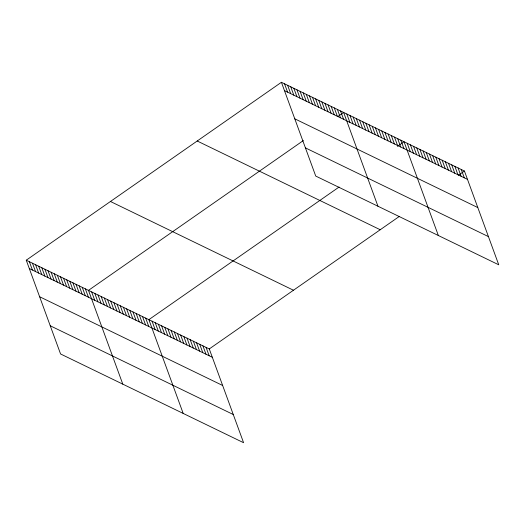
<?xml version="1.0" encoding="UTF-8"?>
<svg xmlns="http://www.w3.org/2000/svg" width="525" height="525" viewBox="0 0 525 525"><rect width="100%" height="100%" fill="white"/><g stroke="black" fill="none" stroke-linecap="round" stroke-linejoin="round"><path stroke-width="0.79" d="M26.25 260.197L209.272 348.941L243.587 442.713L60.565 353.968L26.25 260.197L281.413 82.287L464.435 171.032L498.75 264.803L315.728 176.059L281.413 82.287M303.345 140.556L88.476 290.371L122.791 384.142M337.627 116.655L343.639 112.462L377.954 206.233M339.078 187.038L148.87 319.653L183.186 413.424M397.425 146.363L404.04 141.75L438.355 235.522M209.272 348.941L399.479 216.32M458.417 175.225L464.435 171.032M284.471 90.641L467.493 179.379M294.787 118.827L477.809 207.572M305.412 147.873L488.434 236.618M197.21 141.002L380.231 229.74M110.453 201.488L293.475 290.233M29.308 268.544L212.323 357.289M39.624 296.737L222.639 385.481M50.249 325.776L233.271 414.52M461.258 169.49L464.31 177.844M458.076 167.947L461.134 176.302M454.899 166.412L457.951 174.759M451.717 164.87L454.775 173.217M448.54 163.327L451.598 171.675M445.364 161.785L448.416 170.133M442.181 160.243L445.239 168.591M439.005 158.701L442.063 167.055M435.829 157.159L438.88 165.513M432.646 155.617L435.704 163.971M429.47 154.081L432.521 162.428M426.287 152.539L429.345 160.886M423.111 150.997L426.169 159.344M419.934 149.454L422.986 157.802M416.752 147.912L419.81 156.26M413.575 146.37L416.627 154.724M410.392 144.828L413.451 153.182M407.216 143.292L410.274 151.64M400.857 140.208L403.915 148.555M397.681 138.666L400.739 147.013M394.505 137.123L397.556 145.471M391.322 135.581L394.38 143.929M388.146 134.039L391.197 142.393M384.963 132.497L388.021 140.851M381.787 130.961L384.845 139.309M378.61 129.419L381.662 137.767M375.428 127.877L378.486 136.224M372.251 126.335L375.303 134.682M369.068 124.793L372.127 133.14M365.892 123.25L368.95 131.604M362.716 121.708L365.767 130.062M359.533 120.166L362.591 128.52M356.357 118.63L359.415 126.978M353.181 117.088L356.232 125.436M349.998 115.546L353.056 123.893M346.822 114.004L349.873 122.351M340.528 110.952L343.586 119.306M337.417 109.443L340.476 117.797M334.307 107.933L337.365 116.287M331.196 106.431L334.254 114.778M328.086 104.921L331.137 113.269M324.975 103.412L328.027 111.759M321.864 101.903L324.916 110.25M318.754 100.393L321.805 108.741M315.637 98.884L318.695 107.231M312.526 97.374L315.584 105.728M309.415 95.865L312.473 104.219M306.305 94.356L309.363 102.71M303.194 92.853L306.252 101.2M300.083 91.343L303.135 99.691M296.973 89.834L300.024 98.182M293.862 88.325L296.914 96.672M290.752 86.815L293.803 95.163M287.634 85.306L290.692 93.653M284.524 83.797L287.582 92.151M206.089 347.399L209.147 355.747M202.912 345.857L205.971 354.204M199.736 344.315L202.788 352.662M196.553 342.773L199.612 351.127M193.377 341.23L196.429 349.584M190.194 339.695L193.252 348.042M187.018 338.152L190.076 346.5M183.842 336.61L186.893 344.958M180.659 335.068L183.717 343.416M177.483 333.526L180.541 341.873M174.307 331.984L177.358 340.331M171.124 330.442L174.182 338.796M167.947 328.899L170.999 337.253M164.765 327.364L167.823 335.711M161.588 325.822L164.647 334.169M158.412 324.279L161.464 332.627M155.229 322.737L158.287 331.085M152.053 321.195L155.105 329.543M145.694 318.111L148.752 326.465M142.518 316.568L145.569 324.923M139.335 315.033L142.393 323.38M136.159 313.491L139.217 321.838M132.982 311.948L136.034 320.296M129.8 310.406L132.858 318.754M126.623 308.864L129.675 317.212M123.441 307.322L126.499 315.676M120.264 305.78L123.322 314.134M117.088 304.244L120.14 312.592M113.905 302.702L116.963 311.049M110.729 301.16L113.781 309.507M107.546 299.618L110.604 307.965M104.37 298.075L107.428 306.423M101.194 296.533L104.245 304.881M98.011 294.991L101.069 303.345M94.835 293.449L97.893 301.803M91.658 291.913L94.71 300.261M85.365 288.862L88.423 297.209M82.254 287.352L85.312 295.7M79.144 285.843L82.195 294.19M76.033 284.333L79.085 292.681M72.922 282.824L75.974 291.178M69.812 281.315L72.863 289.669M66.695 279.805L69.753 288.159M63.584 278.303L66.642 286.65M60.473 276.793L63.532 285.141M57.363 275.284L60.421 283.631M54.252 273.774L57.31 282.122M51.142 272.265L54.193 280.613M48.031 270.756L51.083 279.103M44.92 269.246L47.972 277.6M41.81 267.737L44.861 276.091M38.693 266.228L41.751 274.582M35.582 264.725L38.64 273.072M32.471 263.215L35.529 271.563M29.361 261.706L32.419 270.053"/></g></svg>
